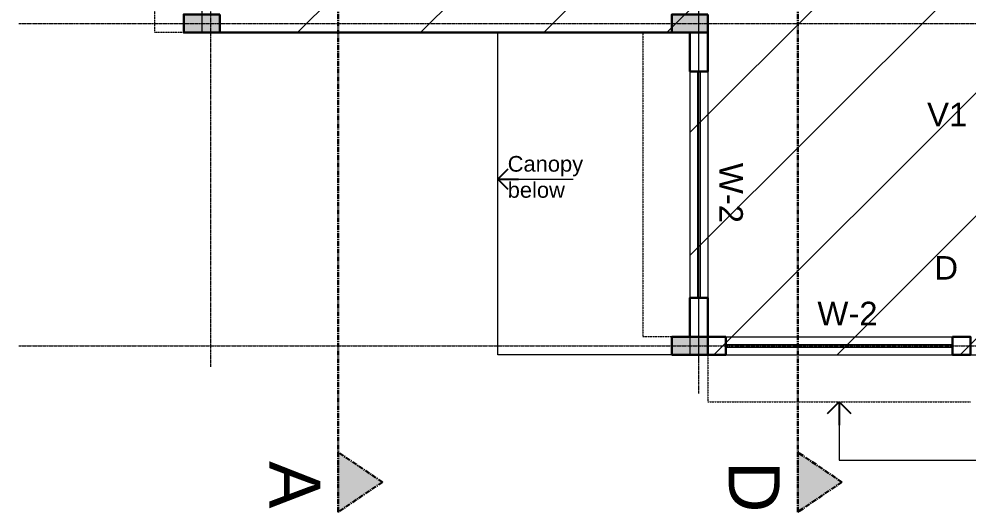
# Model space of a CAD drawing. Header units: metres. Extents: x 1608201 to 1961866, y 406505 to 647036.
# Drawn here: x 1681424 to 1693537, y 503842 to 510139 of the extents above; entities that cross this region are included whole.
import ezdxf

# ---------------------------------------------------------------- set-up
doc = ezdxf.new("R2010")
doc.units = ezdxf.units.M
doc.header["$LTSCALE"] = 1000
doc.linetypes.add('CENTER', pattern=[2, 1.25, -0.25, 0.25, -0.25])
doc.linetypes.add('DASHED', pattern=[0.75, 0.5, -0.25])
for name, color, linetype, lineweight in [('- WALL', 7, 'Continuous', 30), ('Col-Hatch', 9, 'Continuous', 13), ('coloum hatch', 254, 'Continuous', 9), ('Column', 252, 'Continuous', 30), ('dimension', 6, 'Continuous', 13), ('grid', 21, 'CENTER', 15), ('Hatch', 8, 'Continuous', 13), ('Hidden', 1, 'DASHED', 18), ('Section Line', 135, 'CENTER', 30), ('Text-1', 240, 'Continuous', 15), ('Window', 150, 'Continuous', 15), ('Window-Wall', 7, 'Continuous', 18)]:
    doc.layers.add(name, color=color, linetype=linetype, lineweight=lineweight)
doc.styles.add('dim-stylus bt', font='arial.ttf')
doc.styles.add('L120', font='simplex.shx', dxfattribs={"height": 1})
doc.styles.add('style1', font='GOTHIC.TTF')
doc.dimstyles.new('1      100 (big)', dxfattribs={"dimscale": 75, "dimtxt": 5, "dimasz": 3.5, "dimexe": 1.5, "dimexo": 2, "dimgap": 1, "dimtad": 0, "dimdec": 3, "dimlfac": 0.001, "dimzin": 0, "dimdsep": 46, "dimtxsty": 'dim-stylus bt', "dimblk": 'OBLIQUE', "dimcen": 0, "dimdle": 0.6, "dimclrd": 256, "dimclre": 7, "dimclrt": 256, "dimadec": 0, "dimazin": 0, "dimtfac": 0.7, "dimtdec": 3, "dimtofl": 0, "dimtmove": 1, "dimatfit": 3, "dimldrblk": 'OPEN90', "dimfxl": 0, "dimtolj": 1, "dimtzin": 0, "dimlwd": 15, "dimlwe": 15, "dimarcsym": 0})

# ---------------------------------------------------------------- blocks, each defined once
blk = doc.blocks.new('CC')
at = {"layer": 'Col-Hatch', "ltscale": 0.05}
blk.add_hatch(color=256, dxfattribs=at).paths.add_polyline_path([(4078.606, 341.328), (4078.606, 341.098), (4079.066, 341.098), (4079.066, 341.328)])
at = {"layer": 'Column'}
blk.add_lwpolyline([(4078.606, 341.328), (4079.066, 341.328), (4079.066, 341.098), (4078.606, 341.098)], close=True, dxfattribs=at)
blk = doc.blocks.new('_Oblique')
at = {"color": 0, "linetype": 'ByBlock', "lineweight": -2}
blk.add_line((-0.5, -0.5), (0.5, 0.5), dxfattribs=at)
blk = doc.blocks.new('_Open90')
at = {"color": 0, "linetype": 'ByBlock', "lineweight": -2}
for p, q in [((-0.5, 0.5), (0, 0)), ((0, 0), (-1, 0)), ((0, 0), (-0.5, -0.5))]:
    blk.add_line(p, q, dxfattribs=at)

msp = doc.modelspace()

# ---------------------------------------------------------------- hatches: boundary and pattern name
at = {"layer": 'Hatch', "ltscale": 0.05}
h = msp.add_hatch(dxfattribs=at)
h.set_pattern_fill('ANSI31', color=256, scale=350, style=0)
h.set_pattern_definition([(45, (23071, 4e-06), (-785.7724, 785.7724), [])])
h.paths.add_polyline_path([(1700027.1065, 505850.9938), (1700027.1065, 543385.9931), (1688847.1067, 543385.9931), (1688847.1067, 535155.9932), (1683757.1068, 535155.9932), (1683757.1068, 509965.9937), (1689987.1067, 509965.9937), (1689987.1067, 505850.9938)])
at = {"layer": 'Section Line', "ltscale": 0.05}
for points in [[(1686062.8221, 504223.5573), (1685497.8043, 504605.5012), (1685497.8043, 503841.6133)], [(1691928.1245, 504223.5573), (1691363.1067, 504605.5012), (1691363.1067, 503841.6133)]]:
    msp.add_hatch(color=256, dxfattribs=at).paths.add_polyline_path(points)

# ---------------------------------------------------------------- linework, layer by layer
at = {"layer": '- WALL'}
for p, q in [((1689757.1067, 509965.9937), (1683987.1068, 509965.9937)), ((1690217.1067, 506080.9938), (1689987.1067, 506080.9938)), ((1690217.1067, 506080.9938), (1690217.1067, 505850.9938))]:
    msp.add_line(p, q, dxfattribs=at)
for points in [[(1690217.1067, 509468.4937), (1690217.1067, 509965.9937), (1689987.1067, 509965.9937), (1689987.1067, 509468.4937)], [(1690217.1067, 506578.4938), (1690217.1067, 506080.9938), (1689987.1067, 506080.9938), (1689987.1067, 506578.4938)], [(1690447.1067, 506080.9938), (1690217.1067, 506080.9938), (1690217.1067, 505850.9938), (1690447.1067, 505850.9938)], [(1693337.1066, 506080.9938), (1693567.1066, 506080.9938), (1693567.1066, 505850.9938), (1693337.1066, 505850.9938)]]:
    msp.add_lwpolyline(points, close=True, dxfattribs=at)
at = {"layer": 'grid', "ltscale": 0.01}
for p, q in [((1683872.1068, 505697.7037), (1683872.1068, 576580.0684)), ((1690102.1067, 505742.5033), (1690102.1067, 576580.0684)), ((1690102.1067, 505357.5033), (1690102.1067, 510310.9937)), ((1681424.0607, 510080.9937), (1703070.7295, 510080.9937)), ((1681424.0607, 505965.9938), (1703070.7295, 505965.9938))]:
    msp.add_line(p, q, dxfattribs=at)
at = {"layer": 'Hatch', "ltscale": 0.05}
msp.add_lwpolyline([(1700027.1065, 505850.9938), (1700027.1065, 543385.9931), (1688847.1067, 543385.9931), (1688847.1067, 535155.9932), (1683757.1068, 535155.9932), (1683757.1068, 509965.9937), (1689987.1067, 509965.9937), (1689987.1067, 505850.9938), (1700027.1065, 505850.9938)], dxfattribs=at)
at = {"layer": 'Hidden', "color": 1, "ltscale": 0.005}
for p, q in [((1683157.1068, 509965.9937), (1683157.1068, 520980.1943)), ((1683527.1068, 509965.9937), (1683157.1068, 509965.9937)), ((1689987.1067, 506080.9938), (1689387.1067, 506080.9938))]:
    msp.add_line(p, q, dxfattribs=at)
at = {"layer": 'Hidden', "color": 1, "linetype": 'Continuous', "ltscale": 0.005}
msp.add_lwpolyline([(1689987.1067, 505850.9938), (1687537.1067, 505850.9938), (1687537.1067, 509965.9937)], dxfattribs=at)
at = {"layer": 'Hidden', "color": 1, "ltscale": 0.005}
for points in [[(1689987.1067, 509965.9937), (1689387.1067, 509965.9937), (1689387.1067, 506080.9938)], [(1690217.1067, 505850.9938), (1690217.1067, 505250.9938), (1693567.1066, 505250.9938)]]:
    msp.add_lwpolyline(points, dxfattribs=at)
at = {"layer": 'Section Line', "ltscale": 0.05}
for p, q in [((1685497.8043, 503841.6133), (1685497.8043, 578122.03)), ((1691363.1067, 503841.6133), (1691363.1067, 578122.03)), ((1686062.8221, 504223.5573), (1685497.8043, 504605.5012)), ((1685497.8043, 504605.5012), (1685497.8043, 503841.6133)), ((1691928.1245, 504223.5573), (1691363.1067, 504605.5012)), ((1691363.1067, 504605.5012), (1691363.1067, 503841.6133)), ((1686062.8221, 504223.5573), (1685497.8043, 503841.6133)), ((1691928.1245, 504223.5573), (1691363.1067, 503841.6133))]:
    msp.add_line(p, q, dxfattribs=at)
at = {"layer": 'Window', "ltscale": 0.05}
for p, q in [((1690085.1005, 509468.4937), (1690085.1005, 506578.4938)), ((1690119.1129, 509468.4937), (1690119.1129, 506578.4938)), ((1690447.1067, 505983), (1693337.1066, 505983)), ((1690447.1067, 505948.9876), (1693337.1066, 505948.9876))]:
    msp.add_line(p, q, dxfattribs=at)
at = {"layer": 'Window-Wall'}
for p, q in [((1689987.1067, 509468.4937), (1689987.1067, 506578.4938)), ((1690217.1067, 509468.4937), (1690217.1067, 506578.4938)), ((1690447.1067, 506080.9938), (1693337.1066, 506080.9938)), ((1690447.1067, 505850.9938), (1693337.1066, 505850.9938))]:
    msp.add_line(p, q, dxfattribs=at)

# ---------------------------------------------------------------- block references
at = {"layer": 'coloum hatch', "ltscale": 0.05}
for p, xscale, yscale, zscale in [((5762593.0509, 168867.8912), -999.9999814325156, 999.9999814325156, 999.9999814325156), ((5762593.0498, 168867.8912), -999.9999811649323, 999.9999812841415, 999.9999812641505), ((5768823.0508, 168867.8912), -999.9999814325156, 999.9999814325156, 999.9999814325156), ((5768823.0508, 164752.8913), -999.9999814325156, 999.9999814325156, 999.9999814325156)]:
    msp.add_blockref('CC', p, dxfattribs=dict(at, xscale=xscale, yscale=yscale, zscale=zscale))

# ---------------------------------------------------------------- texts
at = {"layer": 'Section Line', "ltscale": 0.05, "char_height": 650, "width": 1065.825846, "attachment_point": 1, "rotation": 270, "style": 'style1'}
for s, insert in [('{\\fArial|b0|i0|c0|p34;A}', (1685268.3283, 504492.7236)), ('{\\fArial|b0|i0|c0|p34;D}', (1691133.6307, 504492.7236))]:
    msp.add_mtext(s, dxfattribs=dict(at, insert=insert))
at = {"layer": 'Text-1', "width": 1299.406916, "attachment_point": 1, "style": 'L120'}
for s, insert, char_height, rotation in [('\\pi432.79;{\\fArial|b0|i0|c0|p34;V1}', (1692581.9404, 509068.6256), 300, 0.00000001), ('{\\fArial|b0|i0|c0|p34;Canopy below}', (1687661.6637, 508388.6873), 200, 0.00000001), ('{\\fArial|b0|i0|c0|p34;W-2}', (1690663.4296, 508301.1517), 300, 270.00000001), ('\\pi525.69;{\\fArial|b0|i0|c0|p34;D}', (1692581.9404, 507110.4241), 300, 0.00000001), ('{\\fArial|b0|i0|c0|p34;W-2}', (1691614.4487, 506527.3167), 300, 0.00000001)]:
    msp.add_mtext(s, dxfattribs=dict(at, insert=insert, char_height=char_height, rotation=rotation))

# ---------------------------------------------------------------- leaders
at = {"ltscale": 50}
msp.add_leader([(1687537.1067, 508091.8033), (1688496.282, 508091.8033)], dimstyle='1      100 (big)', override={"dimgap": 1, "dimtad": 0, "dimtfillclr": 256}, dxfattribs=at)
at = {"layer": 'dimension', "ltscale": 50}
msp.add_leader([(1691892.1067, 505250.9937), (1691892.1067, 504501.916), (1697558.5627, 504501.916)], dimstyle='1      100 (big)', override={"dimtxt": 6, "dimasz": 4}, dxfattribs=at)

doc.saveas('drawing.dxf')
